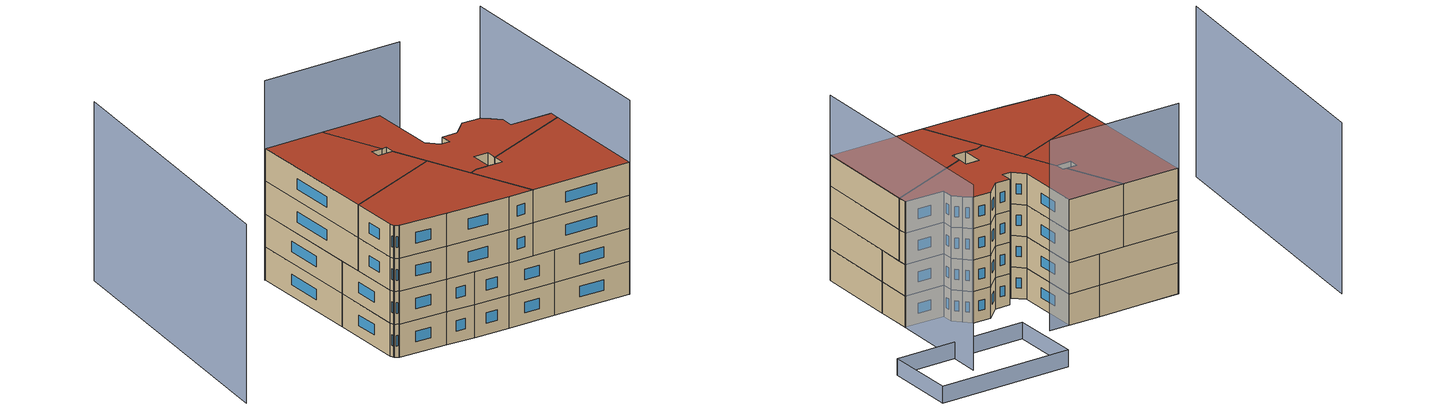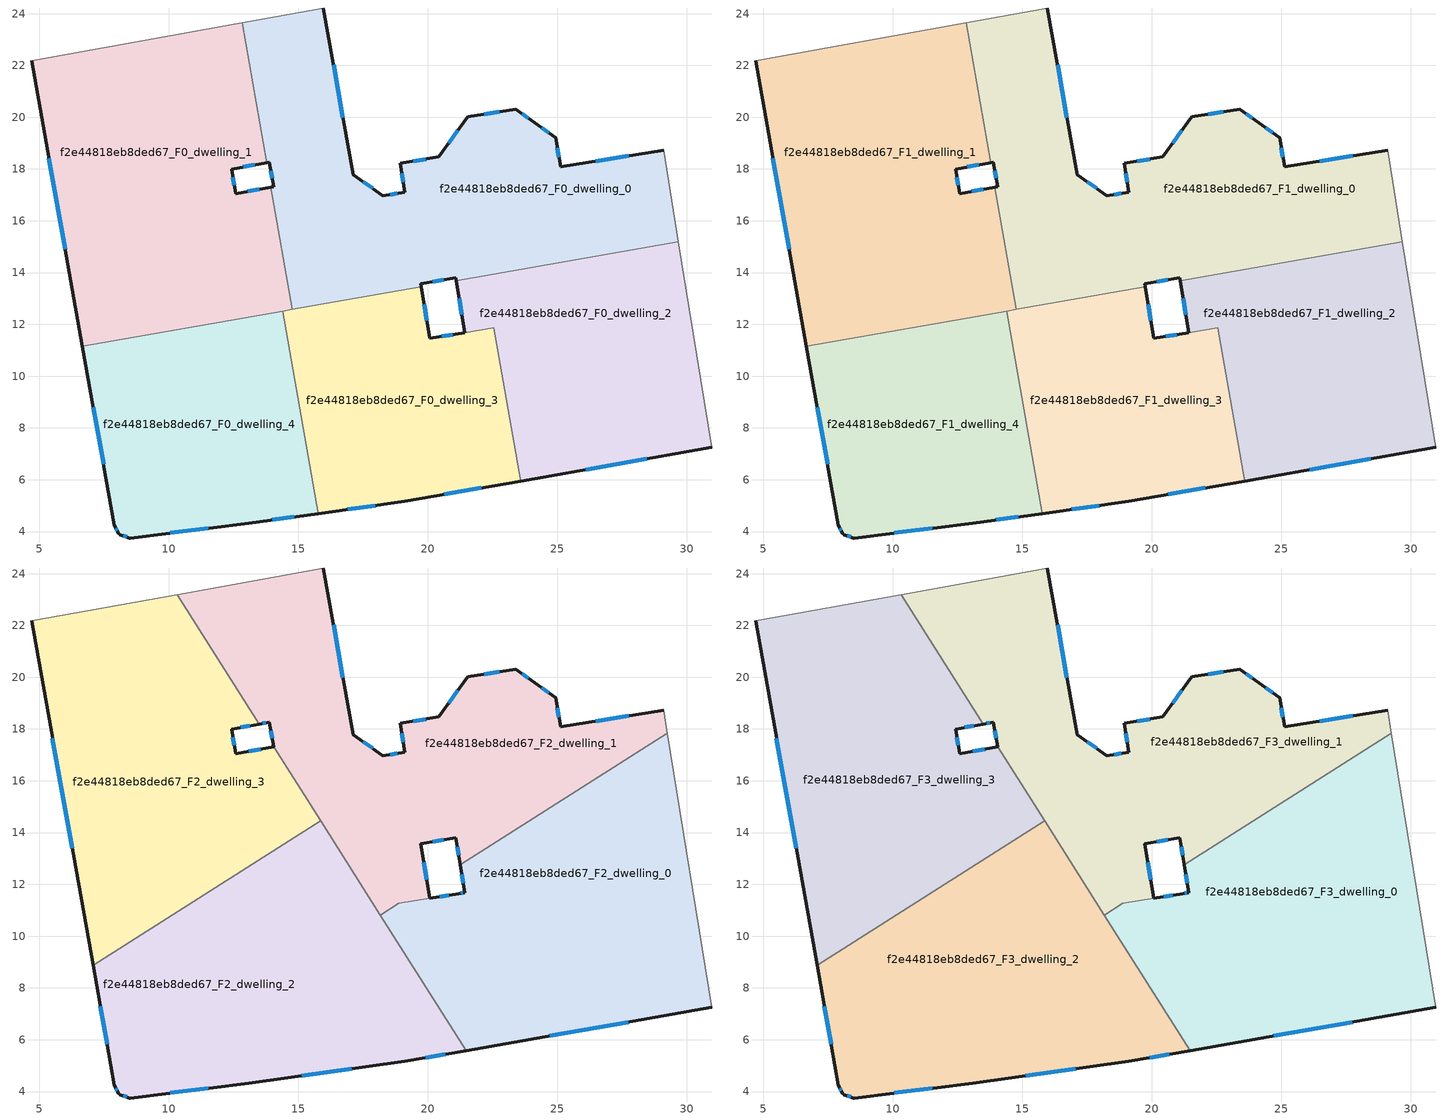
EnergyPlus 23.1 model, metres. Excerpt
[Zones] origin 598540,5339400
f2e44818eb8ded67_F0_dwelling_0
 floor ground (EU_floor_Construction): 29.11,18.73 29.68,15.2 21.1,13.69 21.08,13.8 19.73,13.57 19.75,13.45 14.77,12.58 13.94,17.3 14.04,17.31 13.88,18.26 13.78,18.24 12.83,23.65 15.97,24.22 17.11,17.79 18.27,16.97 19.11,17.1 18.94,18.22 20.42,18.46 21.54,20.02 23.39,20.32 24.13,19.78 24.95,19.2 25.13,18.08 z0
 wall outside (EU_wall_Construction): 29.11,18.73 25.13,18.08 24.95,19.2 24.13,19.78 23.39,20.32 21.54,20.02 20.42,18.46 18.94,18.22 19.11,17.1 18.27,16.97 17.11,17.79 15.97,24.22 / 19.75,13.45 19.73,13.57 21.08,13.8 21.1,13.69 / 13.78,18.24 13.88,18.26 14.04,17.31 13.94,17.3 z0:3
 wall adiabatic (EU_wall_Construction): 29.68,15.2 29.11,18.73 / 15.97,24.22 12.83,23.65 z0:3
 wall to f2e44818eb8ded67_F0_dwelling_2 (EU_wall_Construction): 21.1,13.69 29.68,15.2 z0:3
 wall to f2e44818eb8ded67_F0_dwelling_1 (EU_wall_Construction): 13.94,17.3 14.77,12.58 19.75,13.45 / 12.83,23.65 13.78,18.24 z0:3
 window (EU_Window_Construction): 22.76,20.22 22.17,20.12 / 23.88,19.96 23.64,20.13 / 24.67,19.4 24.41,19.58 / 25.07,18.46 25.01,18.82 / 27.75,18.51 26.48,18.3 / 20.19,13.65 20.62,13.72 / 13.93,17.94 13.99,17.64 / 16.72,19.97 16.36,22.03 / 17.88,17.25 17.51,17.51 / 18.83,17.06 18.56,17.01 / 19,17.84 19.05,17.48 / 19.92,18.38 19.44,18.3 / 21.16,19.49 20.8,19 z1.02:1.98
f2e44818eb8ded67_F0_dwelling_1
 floor ground (EU_floor_Construction): 12.83,23.65 13.78,18.24 12.42,18 12.59,17.05 13.94,17.3 14.77,12.58 6.67,11.15 4.7,22.17 z0
 wall outside (EU_wall_Construction): 13.94,17.3 12.59,17.05 12.42,18 13.78,18.24 / 4.7,22.17 6.67,11.15 z0:3
 wall adiabatic (EU_wall_Construction): 12.83,23.65 4.7,22.17 z0:3
 wall to f2e44818eb8ded67_F0_dwelling_4 (EU_wall_Construction): 6.67,11.15 14.39,12.51 z0:3
 wall to f2e44818eb8ded67_F0_dwelling_3 (EU_wall_Construction): 14.39,12.51 14.77,12.58 19.75,13.45 z0:3
 window (EU_Window_Construction): 12.88,18.08 13.32,18.16 / 12.53,17.37 12.48,17.67 / 13.48,17.21 13.05,17.13 / 5.37,18.42 6,14.9 z1.02:1.98
f2e44818eb8ded67_F0_dwelling_2
 floor ground (EU_floor_Construction): 29.68,15.2 30.97,7.25 23.59,5.95 22.55,11.87 21.43,11.68 21.1,13.69 z0
 wall outside (EU_wall_Construction): 23.59,5.95 30.97,7.25 / 21.1,13.69 21.43,11.68 z0:3
 wall to f2e44818eb8ded67_F0_dwelling_3 (EU_wall_Construction): 21.43,11.68 22.55,11.87 / 22.55,11.86 23.59,5.95 z0:3
 wall adiabatic (EU_wall_Construction): 30.97,7.25 29.68,15.2 z0:3
 window (EU_Window_Construction): 26.1,6.39 28.46,6.81 / 21.21,13.01 21.32,12.37 z1.02:1.98
f2e44818eb8ded67_F0_dwelling_3
 floor ground (EU_floor_Construction): 22.55,11.87 23.59,5.95 19.11,5.16 15.77,4.7 14.39,12.51 19.75,13.45 20.07,11.46 z0
 wall outside (EU_wall_Construction): 21.42,11.68 20.07,11.46 19.75,13.45 / 15.77,4.7 19.11,5.16 23.59,5.95 z0:3
 wall to f2e44818eb8ded67_F0_dwelling_4 (EU_wall_Construction): 14.39,12.51 15.77,4.7 z0:3
 window (EU_Window_Construction): 20.96,11.61 20.53,11.54 / 20.64,5.43 22.07,5.68 / 16.9,4.85 17.97,5 / 19.96,12.14 19.86,12.77 z1.02:1.98
f2e44818eb8ded67_F0_dwelling_4
 floor ground (EU_floor_Construction): 14.39,12.51 15.77,4.7 13.08,4.32 8.51,3.75 8.5,3.75 8.11,3.88 8.07,3.92 7.9,4.24 6.67,11.15 z0
 wall outside (EU_wall_Construction): 6.67,11.15 7.9,4.24 8.07,3.92 8.11,3.88 8.5,3.75 8.51,3.75 13.08,4.32 15.77,4.7 z0:3
 window (EU_Window_Construction): 8.24,3.84 8.37,3.79 / 7.96,4.13 8.01,4.03 / 7.09,8.8 7.48,6.59 / 13.99,4.45 14.85,4.57 / 10.06,3.94 11.52,4.13 z1.02:1.98
f2e44818eb8ded67_F1_dwelling_0
 floor to f2e44818eb8ded67_F0_dwelling_0 (EU_floor_Construction): 29.11,18.73 29.68,15.2 21.1,13.69 21.08,13.8 19.73,13.57 19.75,13.45 14.77,12.58 13.94,17.3 14.04,17.31 13.88,18.26 13.78,18.24 12.83,23.65 15.97,24.22 17.11,17.79 18.27,16.97 19.11,17.1 18.94,18.22 20.42,18.46 21.54,20.02 23.39,20.32 24.13,19.78 24.95,19.2 25.13,18.08 z3
 wall outside (EU_wall_Construction): 29.11,18.73 25.13,18.08 24.95,19.2 24.13,19.78 23.39,20.32 21.54,20.02 20.42,18.46 18.94,18.22 19.11,17.1 18.27,16.97 17.11,17.79 15.97,24.22 / 19.75,13.45 19.73,13.57 21.08,13.8 21.1,13.69 / 13.78,18.24 13.88,18.26 14.04,17.31 13.94,17.3 z3:6
 wall adiabatic (EU_wall_Construction): 29.68,15.2 29.11,18.73 / 15.97,24.22 12.83,23.65 z3:6
 wall to f2e44818eb8ded67_F1_dwelling_2 (EU_wall_Construction): 21.1,13.69 29.68,15.2 z3:6
 wall to f2e44818eb8ded67_F1_dwelling_1 (EU_wall_Construction): 13.94,17.3 14.77,12.58 19.75,13.45 / 12.83,23.65 13.78,18.24 z3:6
 window (EU_Window_Construction): 22.76,20.22 22.17,20.12 / 23.88,19.96 23.64,20.13 / 24.67,19.4 24.41,19.58 / 25.07,18.46 25.01,18.82 / 27.75,18.51 26.48,18.3 / 20.19,13.65 20.62,13.72 / 13.93,17.94 13.99,17.64 / 16.72,19.97 16.36,22.03 / 17.88,17.25 17.51,17.51 / 18.83,17.06 18.56,17.01 / 19,17.84 19.05,17.48 / 19.92,18.38 19.44,18.3 / 21.16,19.49 20.8,19 z4.02:4.98
f2e44818eb8ded67_F1_dwelling_1
 floor to f2e44818eb8ded67_F0_dwelling_1 (EU_floor_Construction): 12.83,23.65 13.78,18.24 12.42,18 12.59,17.05 13.94,17.3 14.77,12.58 6.67,11.15 4.7,22.17 z3
 wall outside (EU_wall_Construction): 13.94,17.3 12.59,17.05 12.42,18 13.78,18.24 / 4.7,22.17 6.67,11.15 z3:6
 wall adiabatic (EU_wall_Construction): 12.83,23.65 4.7,22.17 z3:6
 wall to f2e44818eb8ded67_F1_dwelling_4 (EU_wall_Construction): 6.67,11.15 14.39,12.51 z3:6
 wall to f2e44818eb8ded67_F1_dwelling_3 (EU_wall_Construction): 14.39,12.51 14.77,12.58 19.75,13.45 z3:6
 window (EU_Window_Construction): 12.88,18.08 13.32,18.16 / 12.53,17.37 12.48,17.67 / 13.48,17.21 13.05,17.13 / 5.37,18.42 6,14.9 z4.02:4.98
f2e44818eb8ded67_F1_dwelling_2
 floor to f2e44818eb8ded67_F0_dwelling_2 (EU_floor_Construction): 29.68,15.2 30.97,7.25 23.59,5.95 22.55,11.87 21.43,11.68 21.1,13.69 z3
 wall outside (EU_wall_Construction): 23.59,5.95 30.97,7.25 / 21.1,13.69 21.43,11.68 z3:6
 wall to f2e44818eb8ded67_F1_dwelling_3 (EU_wall_Construction): 21.43,11.68 22.55,11.87 / 22.55,11.86 23.59,5.95 z3:6
 wall adiabatic (EU_wall_Construction): 30.97,7.25 29.68,15.2 z3:6
 window (EU_Window_Construction): 26.1,6.39 28.46,6.81 / 21.21,13.01 21.32,12.37 z4.02:4.98
f2e44818eb8ded67_F1_dwelling_3
 floor to f2e44818eb8ded67_F0_dwelling_3 (EU_floor_Construction): 22.55,11.87 23.59,5.95 19.11,5.16 15.77,4.7 14.39,12.51 19.75,13.45 20.07,11.46 z3
 wall outside (EU_wall_Construction): 21.42,11.68 20.07,11.46 19.75,13.45 / 15.77,4.7 19.11,5.16 23.59,5.95 z3:6
 wall to f2e44818eb8ded67_F1_dwelling_4 (EU_wall_Construction): 14.39,12.51 15.77,4.7 z3:6
 window (EU_Window_Construction): 20.96,11.61 20.53,11.54 / 20.64,5.43 22.07,5.68 / 16.9,4.85 17.97,5 / 19.96,12.14 19.86,12.77 z4.02:4.98
f2e44818eb8ded67_F1_dwelling_4
 floor to f2e44818eb8ded67_F0_dwelling_4 (EU_floor_Construction): 14.39,12.51 15.77,4.7 13.08,4.32 8.51,3.75 8.5,3.75 8.11,3.88 8.07,3.92 7.9,4.24 6.67,11.15 z3
 wall outside (EU_wall_Construction): 6.67,11.15 7.9,4.24 8.07,3.92 8.11,3.88 8.5,3.75 8.51,3.75 13.08,4.32 15.77,4.7 z3:6
 window (EU_Window_Construction): 8.24,3.84 8.37,3.79 / 7.96,4.13 8.01,4.03 / 7.09,8.8 7.48,6.59 / 13.99,4.45 14.85,4.57 / 10.06,3.94 11.52,4.13 z4.02:4.98
f2e44818eb8ded67_F2_dwelling_0
 floor to f2e44818eb8ded67_F1_dwelling_2 (EU_floor_Construction): 29.68,15.2 30.97,7.25 23.59,5.95 22.55,11.87 21.43,11.68 21.25,12.76 23.33,14.08 z6
 floor to f2e44818eb8ded67_F1_dwelling_0 (EU_floor_Construction): 29.25,17.84 29.68,15.2 23.33,14.08 z6
 floor to f2e44818eb8ded67_F1_dwelling_3 (EU_floor_Construction): 22.55,11.86 23.59,5.95 21.48,5.58 18.17,10.81 18.89,11.26 21.2,11.64 21.43,11.68 z6
 wall outside (EU_wall_Construction): 21.25,12.76 21.43,11.68 21.2,11.64 20.08,11.46 / 21.48,5.58 30.97,7.25 z6:9
 wall to f2e44818eb8ded67_F2_dwelling_1 (EU_wall_Construction): 29.25,17.84 21.25,12.76 / 20.07,11.46 18.89,11.26 18.17,10.81 z6:9
 wall adiabatic (EU_wall_Construction): 30.97,7.25 29.25,17.84 z6:9
 wall to f2e44818eb8ded67_F2_dwelling_2 (EU_wall_Construction): 18.17,10.81 21.48,5.58 z6:9
 window (EU_Window_Construction): 20.82,11.58 20.46,11.52 / 21.35,11.67 21.28,11.66 / 21.31,12.4 21.37,12.05 / 24.71,6.15 27.74,6.68 z7.02:7.98
f2e44818eb8ded67_F2_dwelling_1
 floor to f2e44818eb8ded67_F1_dwelling_0 (EU_floor_Construction): 29.11,18.73 29.25,17.84 23.33,14.08 21.1,13.69 21.08,13.8 19.73,13.57 19.75,13.45 16.82,12.94 14.04,17.32 13.88,18.26 13.78,18.24 12.83,23.65 15.97,24.22 17.11,17.79 18.27,16.97 19.11,17.1 18.94,18.22 20.42,18.46 21.54,20.02 23.39,20.32 24.13,19.78 24.95,19.2 25.13,18.08 z6
 floor to f2e44818eb8ded67_F1_dwelling_1 (EU_floor_Construction): 12.83,23.65 13.78,18.24 13.49,18.19 10.32,23.19 z6
 floor to f2e44818eb8ded67_F1_dwelling_2 (EU_floor_Construction): 23.33,14.08 21.25,12.76 21.1,13.69 z6
 floor to f2e44818eb8ded67_F1_dwelling_3 (EU_floor_Construction): 19.75,13.45 20.07,11.46 18.89,11.26 18.17,10.81 16.82,12.94 z6
 wall outside (EU_wall_Construction): 13.49,18.19 13.88,18.26 14.04,17.32 / 29.11,18.73 25.13,18.08 24.95,19.2 24.13,19.78 23.39,20.32 21.54,20.02 20.42,18.46 18.94,18.22 19.11,17.1 18.27,16.97 17.11,17.79 15.97,24.22 / 20.07,11.46 19.73,13.57 21.08,13.8 21.25,12.76 z6:9
 wall to f2e44818eb8ded67_F2_dwelling_3 (EU_wall_Construction): 10.32,23.19 13.49,18.19 / 14.04,17.31 15.86,14.45 z6:9
 wall adiabatic (EU_wall_Construction): 15.97,24.22 10.32,23.19 / 29.25,17.84 29.11,18.73 z6:9
 wall to f2e44818eb8ded67_F2_dwelling_2 (EU_wall_Construction): 15.86,14.45 18.17,10.81 z6:9
 window (EU_Window_Construction): 13.93,17.94 13.99,17.64 / 13.62,18.21 13.74,18.24 / 16.72,19.97 16.36,22.03 / 17.88,17.25 17.51,17.51 / 18.83,17.06 18.56,17.01 / 19,17.84 19.05,17.48 / 19.92,18.38 19.44,18.3 / 21.16,19.49 20.8,19 / 22.76,20.22 22.17,20.12 / 23.88,19.96 23.64,20.13 / 24.67,19.4 24.41,19.58 / 25.07,18.46 25.01,18.82 / 27.75,18.51 26.48,18.3 / 21.14,13.45 21.19,13.12 / 20.19,13.65 20.62,13.72 / 19.95,12.18 19.84,12.85 z7.02:7.98
f2e44818eb8ded67_F2_dwelling_2
 floor to f2e44818eb8ded67_F1_dwelling_4 (EU_floor_Construction): 14.39,12.51 15.77,4.7 13.08,4.32 8.51,3.75 8.5,3.75 8.11,3.88 8.07,3.92 7.9,4.24 7.07,8.88 12.19,12.12 z6
 floor to f2e44818eb8ded67_F1_dwelling_3 (EU_floor_Construction): 16.82,12.94 21.48,5.58 19.11,5.16 15.77,4.7 14.39,12.51 z6
 floor to f2e44818eb8ded67_F1_dwelling_1 (EU_floor_Construction): 16.82,12.94 12.19,12.12 14.59,13.64 14.77,12.58 z6
 floor to f2e44818eb8ded67_F1_dwelling_0 (EU_floor_Construction): 15.86,14.45 16.82,12.94 14.77,12.58 14.59,13.64 z6
 wall outside (EU_wall_Construction): 7.07,8.88 7.9,4.24 8.07,3.92 8.11,3.88 8.5,3.75 8.51,3.75 13.08,4.32 19.11,5.16 21.48,5.58 z6:9
 wall to f2e44818eb8ded67_F2_dwelling_3 (EU_wall_Construction): 15.86,14.45 7.07,8.88 z6:9
 window (EU_Window_Construction): 7.96,4.13 8.01,4.03 / 7.35,7.3 7.62,5.82 / 19.92,5.31 20.68,5.44 / 15.13,4.61 17.06,4.88 / 10.06,3.94 11.52,4.13 / 8.24,3.84 8.37,3.79 z7.02:7.98
f2e44818eb8ded67_F2_dwelling_3
 floor to f2e44818eb8ded67_F1_dwelling_1 (EU_floor_Construction): 10.32,23.19 13.49,18.19 12.42,18 12.59,17.05 13.94,17.3 14.59,13.64 12.19,12.12 6.67,11.15 4.7,22.17 z6
 floor to f2e44818eb8ded67_F1_dwelling_0 (EU_floor_Construction): 14.04,17.31 15.86,14.45 14.59,13.64 13.94,17.3 z6
 floor to f2e44818eb8ded67_F1_dwelling_4 (EU_floor_Construction): 12.19,12.12 7.07,8.88 6.67,11.15 z6
 wall outside (EU_wall_Construction): 14.04,17.31 12.59,17.05 12.42,18 13.49,18.19 / 4.7,22.17 7.07,8.88 z6:9
 wall adiabatic (EU_wall_Construction): 10.32,23.19 4.7,22.17 z6:9
 window (EU_Window_Construction): 12.78,18.06 13.12,18.12 / 12.53,17.37 12.48,17.67 / 13.55,17.22 13.08,17.14 / 5.51,17.65 6.26,13.4 z7.02:7.98
f2e44818eb8ded67_F3_dwelling_0
 floor to f2e44818eb8ded67_F2_dwelling_0 (EU_floor_Construction): 29.25,17.84 30.97,7.25 21.48,5.58 18.17,10.81 18.89,11.26 21.2,11.64 21.43,11.68 21.25,12.76 z9
 wall outside (EU_wall_Construction): 21.25,12.76 21.43,11.68 21.2,11.64 20.08,11.46 / 21.48,5.58 30.97,7.25 z9:12
 wall to f2e44818eb8ded67_F3_dwelling_1 (EU_wall_Construction): 29.25,17.84 21.25,12.76 / 20.07,11.46 18.89,11.26 18.17,10.81 z9:12
 wall adiabatic (EU_wall_Construction): 30.97,7.25 29.25,17.84 z9:12
 wall to f2e44818eb8ded67_F3_dwelling_2 (EU_wall_Construction): 18.17,10.81 21.48,5.58 z9:12
 window (EU_Window_Construction): 20.82,11.58 20.46,11.52 / 21.35,11.67 21.28,11.66 / 21.31,12.4 21.37,12.05 / 24.71,6.15 27.74,6.68 z10.02:10.98
 roof outside (EU_roof_Construction): 30.97,7.25 29.25,17.84 21.25,12.76 21.43,11.68 21.2,11.64 18.89,11.26 18.17,10.81 21.48,5.58 z12
f2e44818eb8ded67_F3_dwelling_1
 floor to f2e44818eb8ded67_F2_dwelling_1 (EU_floor_Construction): 29.11,18.73 29.25,17.84 21.25,12.76 21.08,13.8 19.73,13.57 20.07,11.46 18.89,11.26 18.17,10.81 14.04,17.32 13.88,18.26 13.49,18.19 10.32,23.19 15.97,24.22 17.11,17.79 18.27,16.97 19.11,17.1 18.94,18.22 20.42,18.46 21.54,20.02 23.39,20.32 24.13,19.78 24.95,19.2 25.13,18.08 z9
 wall outside (EU_wall_Construction): 13.49,18.19 13.88,18.26 14.04,17.32 / 29.11,18.73 25.13,18.08 24.95,19.2 24.13,19.78 23.39,20.32 21.54,20.02 20.42,18.46 18.94,18.22 19.11,17.1 18.27,16.97 17.11,17.79 15.97,24.22 / 20.07,11.46 19.73,13.57 21.08,13.8 21.25,12.76 z9:12
 wall to f2e44818eb8ded67_F3_dwelling_3 (EU_wall_Construction): 10.32,23.19 13.49,18.19 / 14.04,17.31 15.86,14.45 z9:12
 wall adiabatic (EU_wall_Construction): 15.97,24.22 10.32,23.19 / 29.25,17.84 29.11,18.73 z9:12
 wall to f2e44818eb8ded67_F3_dwelling_2 (EU_wall_Construction): 15.86,14.45 18.17,10.81 z9:12
 window (EU_Window_Construction): 13.93,17.94 13.99,17.64 / 13.62,18.21 13.74,18.24 / 16.72,19.97 16.36,22.03 / 17.88,17.25 17.51,17.51 / 18.83,17.06 18.56,17.01 / 19,17.84 19.05,17.48 / 19.92,18.38 19.44,18.3 / 21.16,19.49 20.8,19 / 22.76,20.22 22.17,20.12 / 23.88,19.96 23.64,20.13 / 24.67,19.4 24.41,19.58 / 25.07,18.46 25.01,18.82 / 27.75,18.51 26.48,18.3 / 21.14,13.45 21.19,13.12 / 20.19,13.65 20.62,13.72 / 19.95,12.18 19.84,12.85 z10.02:10.98
 roof outside (EU_roof_Construction): 29.25,17.84 29.11,18.73 25.13,18.08 24.95,19.2 24.13,19.78 23.39,20.32 21.54,20.02 20.42,18.46 18.94,18.22 19.11,17.1 18.27,16.97 17.11,17.79 15.97,24.22 10.32,23.19 13.49,18.19 13.88,18.26 14.04,17.32 18.17,10.81 18.89,11.26 20.07,11.46 19.73,13.57 21.08,13.8 21.25,12.76 z12
f2e44818eb8ded67_F3_dwelling_2
 floor to f2e44818eb8ded67_F2_dwelling_2 (EU_floor_Construction): 15.86,14.45 21.48,5.58 19.11,5.16 13.08,4.32 8.51,3.75 8.5,3.75 8.11,3.88 8.07,3.92 7.9,4.24 7.07,8.88 z9
 wall outside (EU_wall_Construction): 7.07,8.88 7.9,4.24 8.07,3.92 8.11,3.88 8.5,3.75 8.51,3.75 13.08,4.32 19.11,5.16 21.48,5.58 z9:12
 wall to f2e44818eb8ded67_F3_dwelling_3 (EU_wall_Construction): 15.86,14.45 7.07,8.88 z9:12
 window (EU_Window_Construction): 7.96,4.13 8.01,4.03 / 7.35,7.3 7.62,5.82 / 19.92,5.31 20.68,5.44 / 15.13,4.61 17.06,4.88 / 10.06,3.94 11.52,4.13 / 8.24,3.84 8.37,3.79 z10.02:10.98
 roof outside (EU_roof_Construction): 21.48,5.58 15.86,14.45 7.07,8.88 7.9,4.24 8.07,3.92 8.11,3.88 8.5,3.75 8.51,3.75 13.08,4.32 19.11,5.16 z12
f2e44818eb8ded67_F3_dwelling_3
 floor to f2e44818eb8ded67_F2_dwelling_3 (EU_floor_Construction): 13.49,18.19 12.42,18 12.59,17.05 14.04,17.31 15.86,14.45 7.07,8.88 4.7,22.17 10.32,23.19 z9
 wall outside (EU_wall_Construction): 14.04,17.31 12.59,17.05 12.42,18 13.49,18.19 / 4.7,22.17 7.07,8.88 z9:12
 wall adiabatic (EU_wall_Construction): 10.32,23.19 4.7,22.17 z9:12
 window (EU_Window_Construction): 12.78,18.06 13.12,18.12 / 12.53,17.37 12.48,17.67 / 13.55,17.22 13.08,17.14 / 5.51,17.65 6.26,13.4 z10.02:10.98
 roof outside (EU_roof_Construction): 15.86,14.45 14.04,17.31 12.59,17.05 12.42,18 13.49,18.19 10.32,23.19 4.7,22.17 7.07,8.88 z12
shading: -8.27,27.97 -6.78,0.71 z0:16.3; 17.97,24.57 4.6,22.15 z0:18.2; 30.99,7.17 27.39,29.25 z0:17.7; 33.83,27.46 20.83,25.09 / 20.83,25.09 19.57,31.96 / 19.57,31.96 32.57,34.33 / 32.57,34.33 33.83,27.46 z0:1.6
[Building]
EU S2 Campaign: North Axis=0; Terrain=City; Solar Distribution=FullExterior
[Site:Location]
Vienna: Latitude=48; Longitude=16.5; Time Zone=1; Elevation=183
[SizingPeriod:WeatherFileDays]
AnnualSizingPeriod: Begin Month=1; Begin Day of Month=1; End Month=12; End Day of Month=31; Day of Week for Start Day=Monday; Use Weather File Daylight Saving Period=No; Use Weather File Rain and Snow Indicators=No
[MATERIAL]
EU_InternalMass_Material: Roughness=MediumRough; Thickness=0.1; Conductivity=1; Density=1800; Specific Heat=900; Thermal Absorptance=0.9; Solar Absorptance=0.7; Visible Absorptance=0.7
[MATERIAL:NOMASS] Roughness=MediumRough; Thermal Absorptance=0.9; Solar Absorptance=0.7; Visible Absorptance=0.7
Name | Thermal Resistance
EU_wall_NoMass | 0.942466
EU_roof_NoMass | 0.551687
EU_floor_NoMass | 0.66527
[WINDOWMATERIAL:SIMPLEGLAZINGSYSTEM]
EU_Window_SimpleGlazing: UFactor=2.03367; Solar Heat Gain Coefficient=0.65; Visible Transmittance=0.65
[CONSTRUCTION]
EU_wall_Construction: EU_wall_NoMass
EU_roof_Construction: EU_roof_NoMass
EU_floor_Construction: EU_floor_NoMass
EU_Window_Construction: EU_Window_SimpleGlazing
EU_InternalMass_Construction: EU_InternalMass_Material
[ZONE] Type=1; Multiplier=1; Ceiling Height=autocalculate; Floor Area=autocalculate; Part of Total Floor Area=Yes
Name | Volume
f2e44818eb8ded67_F0_dwelling_0; f2e44818eb8ded67_F1_dwelling_0 | 273.593
f2e44818eb8ded67_F2_dwelling_0; f2e44818eb8ded67_F3_dwelling_0 | 272.693
f2e44818eb8ded67_F0_dwelling_1; f2e44818eb8ded67_F1_dwelling_1 | 273.596
f2e44818eb8ded67_F2_dwelling_1; f2e44818eb8ded67_F3_dwelling_1 | 274.512
f2e44818eb8ded67_F0_dwelling_2; f2e44818eb8ded67_F1_dwelling_2 | 189.274
f2e44818eb8ded67_F2_dwelling_2; f2e44818eb8ded67_F3_dwelling_2 | 273.61
f2e44818eb8ded67_F0_dwelling_3; f2e44818eb8ded67_F1_dwelling_3 | 175.532
f2e44818eb8ded67_F2_dwelling_3; f2e44818eb8ded67_F3_dwelling_3 | 273.598
f2e44818eb8ded67_F0_dwelling_4; f2e44818eb8ded67_F1_dwelling_4 | 182.406
[INTERNALMASS] Construction=EU_InternalMass_Construction
Name | Zone or ZoneList | Surface Area
f2e44818eb8ded67_F0_dwelling_0_EU_InternalMass | f2e44818eb8ded67_F0_dwelling_0 | 91.1976
f2e44818eb8ded67_F0_dwelling_1_EU_InternalMass | f2e44818eb8ded67_F0_dwelling_1 | 91.202
f2e44818eb8ded67_F0_dwelling_2_EU_InternalMass | f2e44818eb8ded67_F0_dwelling_2 | 63.0898
f2e44818eb8ded67_F0_dwelling_3_EU_InternalMass | f2e44818eb8ded67_F0_dwelling_3 | 58.5116
f2e44818eb8ded67_F0_dwelling_4_EU_InternalMass | f2e44818eb8ded67_F0_dwelling_4 | 60.802
f2e44818eb8ded67_F1_dwelling_0_EU_InternalMass | f2e44818eb8ded67_F1_dwelling_0 | 91.1976
f2e44818eb8ded67_F1_dwelling_1_EU_InternalMass | f2e44818eb8ded67_F1_dwelling_1 | 91.202
f2e44818eb8ded67_F1_dwelling_2_EU_InternalMass | f2e44818eb8ded67_F1_dwelling_2 | 63.0898
f2e44818eb8ded67_F1_dwelling_3_EU_InternalMass | f2e44818eb8ded67_F1_dwelling_3 | 58.5116
f2e44818eb8ded67_F1_dwelling_4_EU_InternalMass | f2e44818eb8ded67_F1_dwelling_4 | 60.802
f2e44818eb8ded67_F2_dwelling_0_EU_InternalMass | f2e44818eb8ded67_F2_dwelling_0 | 90.8987
f2e44818eb8ded67_F2_dwelling_1_EU_InternalMass | f2e44818eb8ded67_F2_dwelling_1 | 91.5045
f2e44818eb8ded67_F2_dwelling_2_EU_InternalMass | f2e44818eb8ded67_F2_dwelling_2 | 91.2049
f2e44818eb8ded67_F2_dwelling_3_EU_InternalMass | f2e44818eb8ded67_F2_dwelling_3 | 91.1997
f2e44818eb8ded67_F3_dwelling_0_EU_InternalMass | f2e44818eb8ded67_F3_dwelling_0 | 90.8987
f2e44818eb8ded67_F3_dwelling_1_EU_InternalMass | f2e44818eb8ded67_F3_dwelling_1 | 91.5045
f2e44818eb8ded67_F3_dwelling_2_EU_InternalMass | f2e44818eb8ded67_F3_dwelling_2 | 91.2049
f2e44818eb8ded67_F3_dwelling_3_EU_InternalMass | f2e44818eb8ded67_F3_dwelling_3 | 91.1997
[OTHEREQUIPMENT] Fuel Type=Electricity; Design Level Calculation Method=Watts/Area; Power per Zone Floor Area=1; Fraction Latent=0; Fraction Radiant=0; Fraction Lost=0; Carbon Dioxide Generation Rate=0; EndUse Subcategory=EU_Step8_InternalGains
Name | Zone or ZoneList or Space or SpaceList | Schedule
EU_Step8_InternalGain_f2e44818eb8ded67_F0_dwelling_0_f000 | f2e44818eb8ded67_F0_dwelling_0 | EU_Step8_GainSchedule_f2e44818eb8ded67_F0_dwelling_0_f000
EU_Step8_InternalGain_f2e44818eb8ded67_F0_dwelling_1_f000 | f2e44818eb8ded67_F0_dwelling_1 | EU_Step8_GainSchedule_f2e44818eb8ded67_F0_dwelling_1_f000
EU_Step8_InternalGain_f2e44818eb8ded67_F0_dwelling_2_f000 | f2e44818eb8ded67_F0_dwelling_2 | EU_Step8_GainSchedule_f2e44818eb8ded67_F0_dwelling_2_f000
EU_Step8_InternalGain_f2e44818eb8ded67_F0_dwelling_3_f000 | f2e44818eb8ded67_F0_dwelling_3 | EU_Step8_GainSchedule_f2e44818eb8ded67_F0_dwelling_3_f000
EU_Step8_InternalGain_f2e44818eb8ded67_F0_dwelling_4_f000 | f2e44818eb8ded67_F0_dwelling_4 | EU_Step8_GainSchedule_f2e44818eb8ded67_F0_dwelling_4_f000
EU_Step8_InternalGain_f2e44818eb8ded67_F1_dwelling_0_f000 | f2e44818eb8ded67_F1_dwelling_0 | EU_Step8_GainSchedule_f2e44818eb8ded67_F1_dwelling_0_f000
EU_Step8_InternalGain_f2e44818eb8ded67_F1_dwelling_1_f000 | f2e44818eb8ded67_F1_dwelling_1 | EU_Step8_GainSchedule_f2e44818eb8ded67_F1_dwelling_1_f000
EU_Step8_InternalGain_f2e44818eb8ded67_F1_dwelling_2_f000 | f2e44818eb8ded67_F1_dwelling_2 | EU_Step8_GainSchedule_f2e44818eb8ded67_F1_dwelling_2_f000
EU_Step8_InternalGain_f2e44818eb8ded67_F1_dwelling_3_f000 | f2e44818eb8ded67_F1_dwelling_3 | EU_Step8_GainSchedule_f2e44818eb8ded67_F1_dwelling_3_f000
EU_Step8_InternalGain_f2e44818eb8ded67_F1_dwelling_4_f000 | f2e44818eb8ded67_F1_dwelling_4 | EU_Step8_GainSchedule_f2e44818eb8ded67_F1_dwelling_4_f000
EU_Step8_InternalGain_f2e44818eb8ded67_F2_dwelling_0_f000 | f2e44818eb8ded67_F2_dwelling_0 | EU_Step8_GainSchedule_f2e44818eb8ded67_F2_dwelling_0_f000
EU_Step8_InternalGain_f2e44818eb8ded67_F2_dwelling_1_f000 | f2e44818eb8ded67_F2_dwelling_1 | EU_Step8_GainSchedule_f2e44818eb8ded67_F2_dwelling_1_f000
EU_Step8_InternalGain_f2e44818eb8ded67_F2_dwelling_2_f000 | f2e44818eb8ded67_F2_dwelling_2 | EU_Step8_GainSchedule_f2e44818eb8ded67_F2_dwelling_2_f000
EU_Step8_InternalGain_f2e44818eb8ded67_F2_dwelling_3_f000 | f2e44818eb8ded67_F2_dwelling_3 | EU_Step8_GainSchedule_f2e44818eb8ded67_F2_dwelling_3_f000
EU_Step8_InternalGain_f2e44818eb8ded67_F3_dwelling_0_f000 | f2e44818eb8ded67_F3_dwelling_0 | EU_Step8_GainSchedule_f2e44818eb8ded67_F3_dwelling_0_f000
EU_Step8_InternalGain_f2e44818eb8ded67_F3_dwelling_1_f000 | f2e44818eb8ded67_F3_dwelling_1 | EU_Step8_GainSchedule_f2e44818eb8ded67_F3_dwelling_1_f000
EU_Step8_InternalGain_f2e44818eb8ded67_F3_dwelling_2_f000 | f2e44818eb8ded67_F3_dwelling_2 | EU_Step8_GainSchedule_f2e44818eb8ded67_F3_dwelling_2_f000
EU_Step8_InternalGain_f2e44818eb8ded67_F3_dwelling_3_f000 | f2e44818eb8ded67_F3_dwelling_3 | EU_Step8_GainSchedule_f2e44818eb8ded67_F3_dwelling_3_f000
[ZONEVENTILATION:DESIGNFLOWRATE] Schedule=EU_AlwaysOn; Design Flow Rate Calculation Method=AirChanges/Hour; Air Changes per Hour=0.530523; Ventilation Type=Natural; Fan Pressure Rise=0; Fan Total Efficiency=1; Constant Term Coefficient=1; Temperature Term Coefficient=0; Velocity Term Coefficient=0; Velocity Squared Term Coefficient=0; Minimum Indoor Temperature=-100; Maximum Indoor Temperature=100; Delta Temperature=-100; Minimum Outdoor Temperature=-100; Maximum Outdoor Temperature=100; Maximum Wind Speed=40
Name | Zone or ZoneList or Space or SpaceList
EU_ConstantAir_f2e44818eb8ded67_F0_dwelling_0 | f2e44818eb8ded67_F0_dwelling_0
EU_ConstantAir_f2e44818eb8ded67_F0_dwelling_1 | f2e44818eb8ded67_F0_dwelling_1
EU_ConstantAir_f2e44818eb8ded67_F0_dwelling_2 | f2e44818eb8ded67_F0_dwelling_2
EU_ConstantAir_f2e44818eb8ded67_F0_dwelling_3 | f2e44818eb8ded67_F0_dwelling_3
EU_ConstantAir_f2e44818eb8ded67_F0_dwelling_4 | f2e44818eb8ded67_F0_dwelling_4
EU_ConstantAir_f2e44818eb8ded67_F1_dwelling_0 | f2e44818eb8ded67_F1_dwelling_0
EU_ConstantAir_f2e44818eb8ded67_F1_dwelling_1 | f2e44818eb8ded67_F1_dwelling_1
EU_ConstantAir_f2e44818eb8ded67_F1_dwelling_2 | f2e44818eb8ded67_F1_dwelling_2
EU_ConstantAir_f2e44818eb8ded67_F1_dwelling_3 | f2e44818eb8ded67_F1_dwelling_3
EU_ConstantAir_f2e44818eb8ded67_F1_dwelling_4 | f2e44818eb8ded67_F1_dwelling_4
EU_ConstantAir_f2e44818eb8ded67_F2_dwelling_0 | f2e44818eb8ded67_F2_dwelling_0
EU_ConstantAir_f2e44818eb8ded67_F2_dwelling_1 | f2e44818eb8ded67_F2_dwelling_1
EU_ConstantAir_f2e44818eb8ded67_F2_dwelling_2 | f2e44818eb8ded67_F2_dwelling_2
EU_ConstantAir_f2e44818eb8ded67_F2_dwelling_3 | f2e44818eb8ded67_F2_dwelling_3
EU_ConstantAir_f2e44818eb8ded67_F3_dwelling_0 | f2e44818eb8ded67_F3_dwelling_0
EU_ConstantAir_f2e44818eb8ded67_F3_dwelling_1 | f2e44818eb8ded67_F3_dwelling_1
EU_ConstantAir_f2e44818eb8ded67_F3_dwelling_2 | f2e44818eb8ded67_F3_dwelling_2
EU_ConstantAir_f2e44818eb8ded67_F3_dwelling_3 | f2e44818eb8ded67_F3_dwelling_3
[HVACTEMPLATE:THERMOSTAT] Constant Heating Setpoint=20; Constant Cooling Setpoint=50
EU_HeatOnly_f2e44818eb8ded67_F0_dwelling_0; EU_HeatOnly_f2e44818eb8ded67_F0_dwelling_1; EU_HeatOnly_f2e44818eb8ded67_F0_dwelling_2; EU_HeatOnly_f2e44818eb8ded67_F0_dwelling_3; EU_HeatOnly_f2e44818eb8ded67_F0_dwelling_4; EU_HeatOnly_f2e44818eb8ded67_F1_dwelling_0; EU_HeatOnly_f2e44818eb8ded67_F1_dwelling_1; EU_HeatOnly_f2e44818eb8ded67_F1_dwelling_2; EU_HeatOnly_f2e44818eb8ded67_F1_dwelling_3; EU_HeatOnly_f2e44818eb8ded67_F1_dwelling_4; EU_HeatOnly_f2e44818eb8ded67_F2_dwelling_0; EU_HeatOnly_f2e44818eb8ded67_F2_dwelling_1; EU_HeatOnly_f2e44818eb8ded67_F2_dwelling_2; EU_HeatOnly_f2e44818eb8ded67_F2_dwelling_3; EU_HeatOnly_f2e44818eb8ded67_F3_dwelling_0; EU_HeatOnly_f2e44818eb8ded67_F3_dwelling_1; EU_HeatOnly_f2e44818eb8ded67_F3_dwelling_2; EU_HeatOnly_f2e44818eb8ded67_F3_dwelling_3
[HVACTEMPLATE:ZONE:IDEALLOADSAIRSYSTEM] System Availability Schedule=EU_AlwaysOn; Maximum Heating Supply Air Temperature=50; Minimum Cooling Supply Air Temperature=13; Maximum Heating Supply Air Humidity Ratio=0.0156; Minimum Cooling Supply Air Humidity Ratio=0.0077; Heating Limit=NoLimit; Cooling Limit=NoLimit; Heating Availability Schedule=EU_AlwaysOn; Cooling Availability Schedule=EU_CoolingOff; Dehumidification Control Type=ConstantSensibleHeatRatio; Cooling Sensible Heat Ratio=0.7; Dehumidification Setpoint=60; Humidification Control Type=None; Humidification Setpoint=30; Outdoor Air Method=None; Outdoor Air Flow Rate per Person=0.00944; Outdoor Air Flow Rate per Zone Floor Area=0; Outdoor Air Flow Rate per Zone=0; Demand Controlled Ventilation Type=None; Outdoor Air Economizer Type=NoEconomizer; Heat Recovery Type=None; Sensible Heat Recovery Effectiveness=0.7; Latent Heat Recovery Effectiveness=0.65
Name | Template Thermostat
f2e44818eb8ded67_F0_dwelling_0 | EU_HeatOnly_f2e44818eb8ded67_F0_dwelling_0
f2e44818eb8ded67_F0_dwelling_1 | EU_HeatOnly_f2e44818eb8ded67_F0_dwelling_1
f2e44818eb8ded67_F0_dwelling_2 | EU_HeatOnly_f2e44818eb8ded67_F0_dwelling_2
f2e44818eb8ded67_F0_dwelling_3 | EU_HeatOnly_f2e44818eb8ded67_F0_dwelling_3
f2e44818eb8ded67_F0_dwelling_4 | EU_HeatOnly_f2e44818eb8ded67_F0_dwelling_4
f2e44818eb8ded67_F1_dwelling_0 | EU_HeatOnly_f2e44818eb8ded67_F1_dwelling_0
f2e44818eb8ded67_F1_dwelling_1 | EU_HeatOnly_f2e44818eb8ded67_F1_dwelling_1
f2e44818eb8ded67_F1_dwelling_2 | EU_HeatOnly_f2e44818eb8ded67_F1_dwelling_2
f2e44818eb8ded67_F1_dwelling_3 | EU_HeatOnly_f2e44818eb8ded67_F1_dwelling_3
f2e44818eb8ded67_F1_dwelling_4 | EU_HeatOnly_f2e44818eb8ded67_F1_dwelling_4
f2e44818eb8ded67_F2_dwelling_0 | EU_HeatOnly_f2e44818eb8ded67_F2_dwelling_0
f2e44818eb8ded67_F2_dwelling_1 | EU_HeatOnly_f2e44818eb8ded67_F2_dwelling_1
f2e44818eb8ded67_F2_dwelling_2 | EU_HeatOnly_f2e44818eb8ded67_F2_dwelling_2
f2e44818eb8ded67_F2_dwelling_3 | EU_HeatOnly_f2e44818eb8ded67_F2_dwelling_3
f2e44818eb8ded67_F3_dwelling_0 | EU_HeatOnly_f2e44818eb8ded67_F3_dwelling_0
f2e44818eb8ded67_F3_dwelling_1 | EU_HeatOnly_f2e44818eb8ded67_F3_dwelling_1
f2e44818eb8ded67_F3_dwelling_2 | EU_HeatOnly_f2e44818eb8ded67_F3_dwelling_2
f2e44818eb8ded67_F3_dwelling_3 | EU_HeatOnly_f2e44818eb8ded67_F3_dwelling_3
[SIZING:ZONE] Zone Cooling Design Supply Air Temperature Input Method=SupplyAirTemperature; Zone Cooling Design Supply Air Temperature=13; Zone Heating Design Supply Air Temperature Input Method=SupplyAirTemperature; Zone Heating Design Supply Air Temperature=50; Zone Cooling Design Supply Air Humidity Ratio=0.008; Zone Heating Design Supply Air Humidity Ratio=0.008; Cooling Design Air Flow Method=DesignDay; Cooling Design Air Flow Rate=0; Cooling Minimum Air Flow per Zone Floor Area=0.000762; Cooling Minimum Air Flow=0; Cooling Minimum Air Flow Fraction=0.2; Heating Design Air Flow Method=DesignDay; Heating Design Air Flow Rate=0; Heating Maximum Air Flow per Zone Floor Area=0.002032; Heating Maximum Air Flow=0.141576; Heating Maximum Air Flow Fraction=0.3; Account for Dedicated Outdoor Air System=No; Dedicated Outdoor Air System Control Strategy=NeutralSupplyAir; Dedicated Outdoor Air Low Setpoint Temperature for Design=autosize; Dedicated Outdoor Air High Setpoint Temperature for Design=autosize; Zone Load Sizing Method=Sensible Load Only No Latent Load; Zone Latent Cooling Design Supply Air Humidity Ratio Input Method=HumidityRatioDifference; Zone Cooling Design Supply Air Humidity Ratio Difference=0.005; Zone Latent Heating Design Supply Air Humidity Ratio Input Method=HumidityRatioDifference; Zone Humidification Design Supply Air Humidity Ratio Difference=0.005
f2e44818eb8ded67_F0_dwelling_0; f2e44818eb8ded67_F0_dwelling_1; f2e44818eb8ded67_F0_dwelling_2; f2e44818eb8ded67_F0_dwelling_3; f2e44818eb8ded67_F0_dwelling_4; f2e44818eb8ded67_F1_dwelling_0; f2e44818eb8ded67_F1_dwelling_1; f2e44818eb8ded67_F1_dwelling_2; f2e44818eb8ded67_F1_dwelling_3; f2e44818eb8ded67_F1_dwelling_4; f2e44818eb8ded67_F2_dwelling_0; f2e44818eb8ded67_F2_dwelling_1; f2e44818eb8ded67_F2_dwelling_2; f2e44818eb8ded67_F2_dwelling_3; f2e44818eb8ded67_F3_dwelling_0; f2e44818eb8ded67_F3_dwelling_1; f2e44818eb8ded67_F3_dwelling_2; f2e44818eb8ded67_F3_dwelling_3
[SCHEDULE:CONSTANT]
Name | Hourly Value
EU_AlwaysOn | 1
EU_CoolingOff | 0
[SCHEDULE:FILE] Column Number=1; Rows to Skip at Top=0; Number of Hours of Data=8760; Column Separator=Comma; Interpolate to Timestep=No; Minutes per Item=60; Adjust Schedule for Daylight Savings=Yes
Name | File
EU_Step8_GainSchedule_f2e44818eb8ded67_F0_dwelling_0_f000 | ../../schedules/f2e44818eb8ded67/f2e44818eb8ded67_F0_dwelling_0_f000_gain.csv
EU_Step8_GainSchedule_f2e44818eb8ded67_F0_dwelling_1_f000 | ../../schedules/f2e44818eb8ded67/f2e44818eb8ded67_F0_dwelling_1_f000_gain.csv
EU_Step8_GainSchedule_f2e44818eb8ded67_F0_dwelling_2_f000 | ../../schedules/f2e44818eb8ded67/f2e44818eb8ded67_F0_dwelling_2_f000_gain.csv
EU_Step8_GainSchedule_f2e44818eb8ded67_F0_dwelling_3_f000 | ../../schedules/f2e44818eb8ded67/f2e44818eb8ded67_F0_dwelling_3_f000_gain.csv
EU_Step8_GainSchedule_f2e44818eb8ded67_F0_dwelling_4_f000 | ../../schedules/f2e44818eb8ded67/f2e44818eb8ded67_F0_dwelling_4_f000_gain.csv
EU_Step8_GainSchedule_f2e44818eb8ded67_F1_dwelling_0_f000 | ../../schedules/f2e44818eb8ded67/f2e44818eb8ded67_F1_dwelling_0_f000_gain.csv
EU_Step8_GainSchedule_f2e44818eb8ded67_F1_dwelling_1_f000 | ../../schedules/f2e44818eb8ded67/f2e44818eb8ded67_F1_dwelling_1_f000_gain.csv
EU_Step8_GainSchedule_f2e44818eb8ded67_F1_dwelling_2_f000 | ../../schedules/f2e44818eb8ded67/f2e44818eb8ded67_F1_dwelling_2_f000_gain.csv
EU_Step8_GainSchedule_f2e44818eb8ded67_F1_dwelling_3_f000 | ../../schedules/f2e44818eb8ded67/f2e44818eb8ded67_F1_dwelling_3_f000_gain.csv
EU_Step8_GainSchedule_f2e44818eb8ded67_F1_dwelling_4_f000 | ../../schedules/f2e44818eb8ded67/f2e44818eb8ded67_F1_dwelling_4_f000_gain.csv
EU_Step8_GainSchedule_f2e44818eb8ded67_F2_dwelling_0_f000 | ../../schedules/f2e44818eb8ded67/f2e44818eb8ded67_F2_dwelling_0_f000_gain.csv
EU_Step8_GainSchedule_f2e44818eb8ded67_F2_dwelling_1_f000 | ../../schedules/f2e44818eb8ded67/f2e44818eb8ded67_F2_dwelling_1_f000_gain.csv
EU_Step8_GainSchedule_f2e44818eb8ded67_F2_dwelling_2_f000 | ../../schedules/f2e44818eb8ded67/f2e44818eb8ded67_F2_dwelling_2_f000_gain.csv
EU_Step8_GainSchedule_f2e44818eb8ded67_F2_dwelling_3_f000 | ../../schedules/f2e44818eb8ded67/f2e44818eb8ded67_F2_dwelling_3_f000_gain.csv
EU_Step8_GainSchedule_f2e44818eb8ded67_F3_dwelling_0_f000 | ../../schedules/f2e44818eb8ded67/f2e44818eb8ded67_F3_dwelling_0_f000_gain.csv
EU_Step8_GainSchedule_f2e44818eb8ded67_F3_dwelling_1_f000 | ../../schedules/f2e44818eb8ded67/f2e44818eb8ded67_F3_dwelling_1_f000_gain.csv
EU_Step8_GainSchedule_f2e44818eb8ded67_F3_dwelling_2_f000 | ../../schedules/f2e44818eb8ded67/f2e44818eb8ded67_F3_dwelling_2_f000_gain.csv
EU_Step8_GainSchedule_f2e44818eb8ded67_F3_dwelling_3_f000 | ../../schedules/f2e44818eb8ded67/f2e44818eb8ded67_F3_dwelling_3_f000_gain.csv
